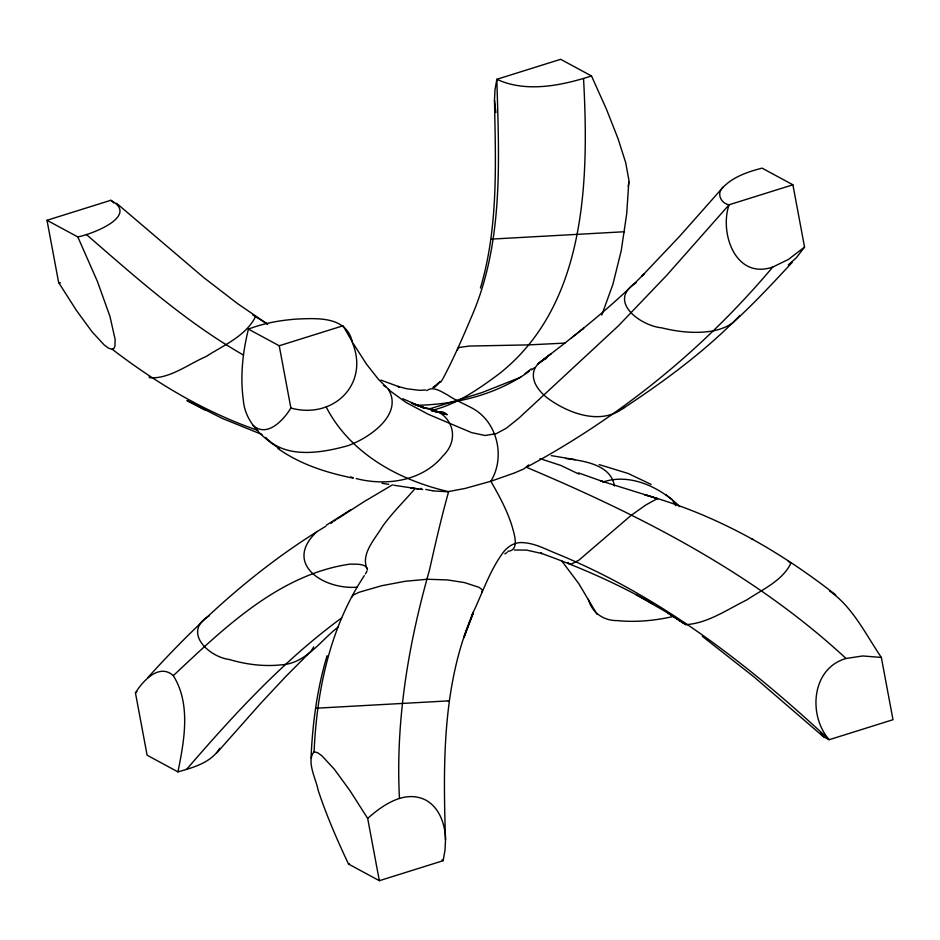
<?xml version="1.0" encoding="UTF-8"?>
<svg xmlns="http://www.w3.org/2000/svg" width="940" height="940" viewBox="0 0 940 940"><rect width="100%" height="100%" fill="white"/><g stroke="black" fill="none" stroke-linecap="round" stroke-linejoin="round"><path stroke-width="1.41" d="M367.481 569.076C365.437 563.142 355.379 564.353 349.962 564.129C279.016 574.364 223.544 628.543 173.312 675.649C191.114 704.107 184.228 740.814 177.93 771.869L147.11 755.208L135.454 692.933C142.551 681.195 159.201 662.782 173.312 675.649M473.419 612.621L463.726 637.943L473.431 612.187C442.094 683.721 443.104 763.292 445.513 839.808L445.008 850.171L443.151 860.699L379.337 880.698L348.505 864.036C337.143 839.949 326.474 815.462 318.12 790.152C316.087 778.966 306.017 761.247 314.101 751.718C316.78 690.418 329.987 627.427 364.309 575.656M311.046 757.91C312.527 723.389 317.121 688.856 327.085 655.697M480.422 288.075C498.517 227.245 495.639 162.902 494.487 100.192L494.992 89.829L496.849 79.301L560.663 59.302L591.495 75.964L606.5 109.346L618.05 138.685L625.688 162.62L628.931 180.316L626.71 213.733L621.258 250.557L612.915 284.303L601.776 315.076M628.954 182.09L628.214 186.367M253.013 425.327C267.136 438.193 283.786 419.792 290.883 408.054C333.242 419.651 369.385 384.437 352.524 342.947C347.166 315.993 317.45 318.178 296.37 319.095C280.061 320.305 263.717 323.231 248.407 329.118C242.743 352.183 240.041 376.329 243.319 399.97C244.858 421.613 261.966 437.453 279.157 448.368M367.07 570.721L366.506 571.955M471.445 615.959C482.103 594.491 489.282 570.697 503.957 551.451C508.199 546.293 514.462 542.451 521.301 542.568C533.039 542.721 543.849 548.243 554.412 552.732C658.352 594.715 747.711 663.781 829.186 739.709L893 719.711L881.344 657.424C865.681 634.453 852.839 607.052 829.456 590.931M490.986 481.01C505.779 456.558 497.166 420.756 471.21 407.643C463.255 403.401 454.843 400.017 447.405 394.847C441.365 391.769 433.281 385.753 426.772 390.605M219.737 748.311C211.018 762.681 193.311 767.557 177.93 771.869M313.76 646.873L310.94 651.244L285.701 676.577L260.38 703.696L216.647 753.046M366.142 572.636L365.378 573.952M443.504 377.586C454.29 357.271 463.361 336.073 472.327 314.912C503.934 240.722 498.952 158.073 496.849 79.301C526.236 92.966 561.697 85.575 591.495 75.964M442.552 379.22L443.022 378.409M442.082 380.019L440.895 381.934M624.36 407.314C601.459 426.02 568.03 413.424 547.01 397.714C539.442 391.557 531.676 382.357 533.65 371.899C534.531 367.763 537.257 364.227 540.594 361.724C576.69 334.405 612.222 306.111 644.111 273.881L641.668 276.348L679.62 236.304L723.354 186.954C733.705 176.532 748.146 171.785 762.07 168.131L792.89 184.792L804.546 247.067L796.239 257.901L788.308 264.868M528.726 464.936L523.885 468.907L514.568 472.914M739.862 315.488C705.164 351.302 664.439 381.182 622.844 408.606M723.354 186.954C716.116 192.829 720.557 203.404 729.076 204.791L792.89 184.792M414.434 489.282C403.906 501.655 392.098 512.946 382.651 526.236C375.424 538.549 359.926 554.341 367.399 569.393M186.531 769.449C233.766 714.694 283.081 660.914 341.608 617.933M804.546 247.067L788.448 259.44L772.774 267.042C704.119 348.658 620.33 416.866 526.435 467.274C641.174 515.707 753.915 573.095 846.035 658.482L862.661 655.967L881.344 657.424M147.78 677.67C200.091 619.73 258.829 566.597 325.839 526.236M792.22 262.33C773.021 283.046 753.727 303.785 732.836 322.808C726.914 327.061 719.911 329.541 712.79 330.951C695.823 333.841 678.351 331.949 661.748 327.849C640.258 325.839 606.406 300.753 636.345 282.599M438.91 382.791L434.75 386.939L440.237 381.511L433.704 387.198M135.454 692.933L136.899 691.652M379.337 880.698L367.681 818.411C382.815 804.957 404.647 789.764 425.373 799.881C439.591 807.448 445.313 824.603 445.513 839.808M317.156 531.394C282.482 563.495 323.454 589.897 357.036 587.183M338.353 626.874C320.188 640.81 305.817 663.84 280.661 664.897C263.376 666.695 245.834 664.392 229.231 659.481C208.198 656.766 182.043 631.363 209.314 615.782M581.12 330.234L583.74 328.142L571.262 338.036M481.891 591.942L482.443 589.885L478.989 587.312L464.454 582.577L447.511 579.933L427.289 579.263L405.493 581.237L381.734 585.714L359.362 592.177L352.7 595.267L352.324 596.818M525.061 373.521L531.264 368.927M540.594 361.724L546.622 358.211M330.974 523.286L332.584 522.194M534.813 367.587L531.452 369.855M334.182 521.089L335.791 519.996M337.413 518.904L364.121 501.619L392.544 484.829M656.661 499.399L657.636 498.623C722.684 518.481 782.374 553.014 835.66 594.891M529.255 371.323C496.203 394.882 455.477 404.788 415.315 405.305M350.667 509.774L326.38 525.19M432.846 387.538L435.185 386.152M504.815 553.848L507.154 552.462M603.245 481.95C630.446 472.832 660.632 487.555 679.855 506.731M348.505 864.036L349.457 863.672M513.827 473.184L490.868 481.268L465.794 488.236M520.784 377.21L482.173 392.497L428.687 409.147L415.621 404.87L424.198 407.654M846.035 658.482C811.373 668.375 807.954 715.505 829.186 739.709L823.464 736.749L820.338 733.082M77.82 236.939C92.437 234.084 139.672 215.859 110.814 200.291L47 220.289L58.656 282.576L76.422 310.423L92.061 331.808L104.34 345.109L108.605 348.211L112.236 349.257L113.975 348.294L114.95 346.132L115.138 339.422L109.957 316.392L97.431 281.483L77.82 236.939L47 220.289M248.407 329.118L279.227 345.767L343.041 325.769L352.559 342.348M772.774 267.042C735.409 279.932 719.323 232.956 729.076 204.791L666.907 275.115L618.461 325.781L518.774 418.253L506.355 428.194L496.214 433.693L484.981 435.478L471.575 432.612L428.217 414.27L405.798 402.308L390.241 390.97L378.55 379.443L366.659 364.379L353.193 343.441M464.971 488.459L447.405 491.773L433.152 490.88M673.851 616.346C655.356 620.6 636.18 622.48 617.251 620.6C603.609 620.8 591.942 612.704 588.381 599.344M431.918 410.369C456.899 404.376 478.566 389.078 498.964 373.979C586.678 305.03 589.028 180.351 583.552 78.737M425.656 389.959L419.769 390.347L406.691 388.749L397.843 386.422L399.3 386.88L380.888 380.089M514.345 550.041L526.518 550.076L542.157 553.578L540.7 553.12C579.252 566.938 616.945 583.435 652.572 603.715M491.526 239.101L624.513 231.734L623.655 231.757M316.075 708.22L449.05 700.852L448.204 700.876M564.964 343.1L528.409 344.898L469.248 346.049L459.531 347.436L457.651 348.411L457.557 350.115M314.101 751.718L317.732 752.764L321.997 755.877L334.276 769.167L349.903 790.552L367.681 818.411M507.835 551.287C519.985 550.511 514.051 533.567 512.1 526.388C507.189 510.42 499.128 495.709 490.868 481.268M435.643 411.779L443.95 412.495L436.336 411.649M565.81 458.509C583.446 460.823 611.129 464.548 614.396 485.968M418.688 489.094L410.604 487.754L422.659 489.564M413.271 488.166L393.743 485.228M58.656 282.576L60.395 282.858M551.31 455.63L575.08 459.625M382.075 483.278L388.69 484.37M425.75 489.435L432.6 490.762M431.413 410.862L445.748 413.494L438.475 411.931M422.777 407.854C449.684 408.477 462.903 436.759 442.764 456.076C422.26 481.221 386.082 486.309 356.119 478.542M352.935 478.084C326.486 472.726 300.072 464.289 277.899 448.486M252.79 315.018L267.489 324.053M788.272 561.333L790.869 563.283C782.491 580.767 762.258 589.545 746.783 599.932C727.36 609.402 707.797 623.337 685.824 624.654L668.892 613.573L635.793 594.468M599.156 464.607L628.073 473.443L651.173 484.441M421.707 488.612L420.732 488.365M430.849 410.016L447.24 414.669L440.049 412.554M539.936 458.579L560.933 465.488L578.97 474.136M350.608 476.944L353.322 477.779M257.807 430.391C204.955 412.19 156.439 383.179 112.236 349.257M262.002 434.503L222.087 418.335L187.929 401.039M420.251 406.303L411.555 403.119L424.469 408.031L402.731 398.772M578.382 472.855L604.209 482.032L600.308 480.74L657.636 498.623L644.523 494.64L657.377 498.623L645.921 504.909L631.093 515.39L578.852 560.205L571.543 563.988L569.111 563.918L568.03 562.449M186.907 400.475L204.826 409.993M752.07 538.961L753.093 539.525M243.413 355.026C185.897 322.185 136.218 277.747 86.421 234.53M116.537 203.251L203.569 277.441L237.714 303.714L267.665 324.194M667.941 612.951L685.824 624.654M668.892 613.573L684.966 623.995L684.625 623.032M666.202 494.945L672.3 499.739L675.695 505.673M383.426 385.318L385.67 386.822M702.286 636.286L753.998 676.918L823.464 736.749M442.035 859.853L443.151 860.699M110.814 200.291L113.858 202.97M561.45 560.557L578.876 583.775L596.959 614.231M388.396 389.36C403.789 414.916 368.304 438.534 347.694 445.76C321.821 452.927 286.077 459.155 265.656 437.429M326.192 407.008C350.279 453.773 399.159 480.211 448.627 491.667C441.295 517.729 435.291 544.143 429.357 570.557C408.277 644.629 395.446 721.168 399.453 798.436M255.034 316.005L255.375 316.968C245.751 336.027 223.379 345.391 206.095 356.53C188.388 364.097 169.106 379.384 149.483 377.68L149.131 376.717M495.897 112.577L494.487 100.192M279.227 345.767L290.883 408.054M550.899 353.851L538.268 363.745L550.899 353.851"/></g></svg>
